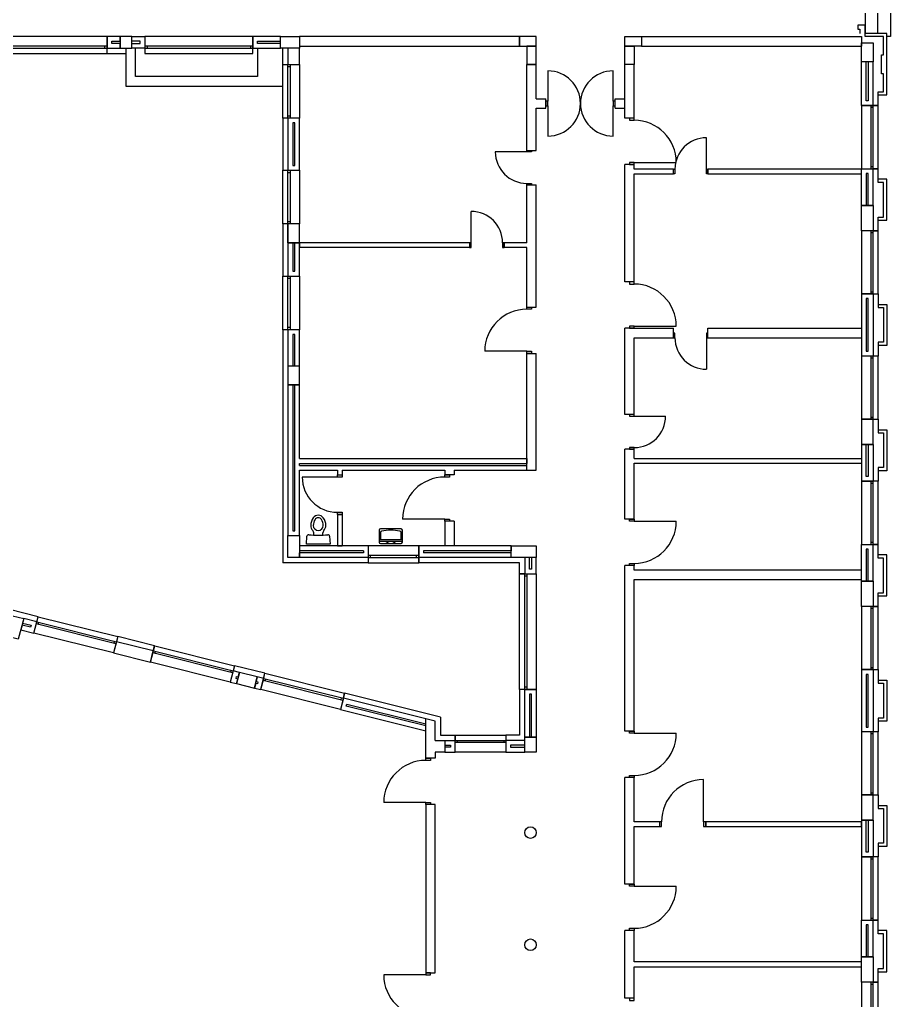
# Model space of a CAD drawing. Header units: millimetres. Extents: x -242071 to 82444, y -53139 to 112036.
# Drawn here: x 25009 to 46027, y -9895 to 13774 of the extents above; entities that cross this region are included whole.
import ezdxf

# ---------------------------------------------------------------- set-up
doc = ezdxf.new("R2010")
doc.units = ezdxf.units.MM
for name, color, linetype in [('Columns_conc_steel_timber', 5, 'Continuous'), ('Fixture_Sanitary', 2, 'Continuous'), ('Open_stairs_and_ramps', 2, 'Continuous'), ('Walls_brick_block_etc', 3, 'Continuous'), ('Windows_and_doors_to_brickwork', 1, 'Continuous')]:
    doc.layers.add(name, color=color, linetype=linetype)

msp = doc.modelspace()

# ---------------------------------------------------------------- linework, layer by layer
at = {"layer": 'Columns_conc_steel_timber', "color": 4, "linetype": 'Continuous'}
for p, q in [((34813.1, -4053.2), (34813.1, -3102.4)), ((35041.7, -3157), (34813.1, -3102.4)), ((35041.7, -3621.4), (35041.7, -3157))]:
    msp.add_line(p, q, dxfattribs=at)
for points in [[(27716, 13085.5), (27716, 13364.9), (27436.6, 13364.9), (27436.6, 13085.5), (27716, 13085.5)], [(31765.1, 13085.5), (31307.9, 13085.5), (31307.9, 13364.9), (31765.1, 13364.9), (31765.1, 13085.5)], [(37073.7, 13136.3), (37480.1, 13136.3), (37480.1, 13364.9), (37073.7, 13364.9), (37073.7, 13136.3)], [(40020.1, 13136.3), (39613.7, 13136.3), (39613.7, 13364.9), (40020.1, 13364.9), (40020.1, 13136.3)], [(31765.1, 12691.8), (31765.1, 13085.5), (31485.7, 13085.5), (31485.7, 12691.8), (31765.1, 12691.8)], [(37251.5, 12691.8), (37480.1, 12691.8), (37480.1, 13136.3), (37251.5, 13136.3), (37251.5, 12691.8)], [(39842.3, 12691.8), (39613.7, 12691.8), (39613.7, 13136.3), (39842.3, 13136.3), (39842.3, 12691.8)], [(45608.1, 13212.5), (45608.1, 12755.3), (45328.7, 12755.3), (45328.7, 13212.5), (45608.1, 13212.5)], [(45608.1, 9288.2), (45608.1, 8678.6), (45328.7, 8678.6), (45328.7, 9288.2), (45608.1, 9288.2)], [(31765.1, 8386.5), (31765.1, 8843.7), (31485.7, 8843.7), (31485.7, 8386.5), (31765.1, 8386.5)], [(31765.1, 4957.5), (31765.1, 5414.7), (31485.7, 5414.7), (31485.7, 4957.5), (31765.1, 4957.5)], [(45608.1, 3522.4), (45608.1, 4132), (45328.7, 4132), (45328.7, 3522.4), (45608.1, 3522.4)], [(31765.1, 791.9), (31485.7, 791.9), (31485.7, 1325.3), (31765.1, 1325.3), (31765.1, 791.9)], [(37480.1, 791.9), (36870.5, 791.9), (36870.5, 1071.3), (37480.1, 1071.3), (37480.1, 791.9)], [(45608.1, 220.4), (45608.1, -389.2), (45328.7, -389.2), (45328.7, 220.4), (45608.1, 220.4)], [(24838.3, -612.2), (25109.4, -679.9), (24976.5, -1181), (24706.5, -1109.4)], [(27345.8, -1238), (27278.2, -1509.1), (28165.4, -1730.5), (28233, -1459.4), (27345.8, -1238)], [(30247.8, -2250.2), (30679.1, -2357.9), (30746.7, -2086.8), (30315.4, -1979.1), (30247.8, -2250.2)], [(37480.1, -3900.8), (37200.7, -3900.8), (37200.7, -3545.2), (37480.1, -3545.2), (37480.1, -3900.8)], [(35041.7, -3621.4), (35270.3, -3621.4), (35270.3, -3900.8), (35041.7, -3900.8), (35041.7, -4053.2), (34813.1, -4053.2)], [(45608.1, -5545.4), (45608.1, -4935.8), (45328.7, -4935.8), (45328.7, -5545.4), (45608.1, -5545.4)], [(45608.1, -8847.4), (45608.1, -9457), (45328.7, -9457), (45328.7, -8847.4), (45608.1, -8847.4)]]:
    msp.add_lwpolyline(points, dxfattribs=at)
for centre in [(37340.4, -5846), (37340.4, -8553.2)]:
    msp.add_circle(centre, 139.7, dxfattribs=at)
at = {"layer": 'Fixture_Sanitary', "color": 1, "linetype": 'Continuous'}
for p, q in [((33687.8, 1451.7), (33687.8, 1164.3)), ((34214.8, 1484.7), (33720.7, 1484.7)), ((34247.8, 1164.3), (34247.8, 1451.7)), ((31933, 1112.6), (31945.3, 1306.1)), ((32108, 1335.1), (32108, 1386)), ((32328, 1335.1), (32328, 1386)), ((33687.8, 1230.2), (34247.8, 1230.2)), ((33720.7, 1398.5), (33720.7, 1230.2)), ((34214.8, 1230.2), (34214.8, 1398.5)), ((34247.8, 1180.8), (33687.8, 1180.8)), ((33720.7, 1131.4), (34214.8, 1131.4))]:
    msp.add_line(p, q, dxfattribs=at)
msp.add_lwpolyline([(32490.6, 1306.1), (32503, 1112.6), (31933, 1112.6)], dxfattribs=at)
for centre, radius, start, end in [((32344.6, 1567.1), 309.2, 143.37397, 180), ((32218, 1661.3), 151.3, 90, 143.37431), ((32354.7, 1567.1), 257.7, 146.67038, 180), ((32218, 1657.1), 94.1, 90, 146.66929), ((32218, 1661.3), 151.3, 36.62624, 90), ((32218, 1657.1), 94.1, 33.33071, 90), ((32081.2, 1567.1), 257.7, 0, 33.32962), ((32091.3, 1567.1), 309.2, 0, 36.6263), ((32218, 1567.1), 182.5, 180, 223.63), ((32028, 1386), 80, 0, 43.62874), ((32218, 1567.1), 121, 180, 0), ((32408, 1386), 80, 136.37126, 180), ((32218, 1567.1), 182.5, 316.36947, 0), ((33720.7, 1451.7), 32.9, 90, 180), ((33753.7, 1398.5), 32.9, 100.83733, 180), ((33967.8, 280.5), 1171.3, 79.15807, 100.84193), ((34181.9, 1398.5), 32.9, 0, 79.1585), ((34214.8, 1451.7), 32.9, 0, 90), ((31985.2, 1303.6), 40, 84.61039, 176.34666), ((32218, 3770.1), 2437.5, 264.60984, 275.39016), ((32450.7, 1303.6), 40, 3.65356, 95.38961), ((33720.7, 1164.3), 32.9, 180, 270), ((33967.8, 1290.6), 159.2, 223.6027, 316.3967), ((34214.8, 1164.3), 32.9, 270, 0)]:
    msp.add_arc(centre, radius, start, end, dxfattribs=at)
at = {"layer": 'Open_stairs_and_ramps', "color": 2, "linetype": 'Continuous'}
msp.add_lwpolyline([(45417.6, 15422.3), (45417.6, 15727.1), (46027.2, 15727.1), (46027.2, 13364.9), (45938.3, 13364.9), (45938.3, 13441.1), (45722.4, 13441.1), (45722.4, 15422.3), (45417.6, 15422.3), (45417.6, 13441.1)], dxfattribs=at)
at = {"layer": 'Walls_brick_block_etc', "color": 3, "linetype": 'Continuous'}
for p, q in [((31765.1, 13364.9), (31765.1, 13136.3)), ((37073.7, 13364.9), (31765.1, 13364.9)), ((37073.7, 13136.3), (37073.7, 13364.9)), ((40020.1, 13364.9), (40020.1, 13136.3)), ((40020.1, 13364.9), (45328.7, 13364.9)), ((45328.7, 13364.9), (45328.7, 13136.3)), ((45938.3, 13441.1), (45417.6, 13441.1)), ((45862.1, 13364.9), (45417.6, 13364.9)), ((45862.1, 12926.8), (45862.1, 13364.9)), ((45938.3, 11955.2), (45938.3, 13441.1)), ((31765.1, 13136.3), (37073.7, 13136.3)), ((40020.1, 13136.3), (45328.7, 13136.3)), ((45811.3, 12926.8), (45862.1, 12926.8)), ((45811.3, 12469.6), (45811.3, 12926.8)), ((37480.1, 12691.8), (37251.5, 12691.8)), ((37251.5, 10616.5), (37251.5, 12691.8)), ((37480.1, 11864.9), (37480.1, 12691.8)), ((39842.3, 12691.8), (39613.7, 12691.8)), ((39613.7, 11396.4), (39613.7, 12691.8)), ((39842.3, 11396.4), (39842.3, 12691.8)), ((45608.1, 12755.3), (45328.7, 12755.3)), ((45328.7, 11701.2), (45328.7, 12755.3)), ((45443, 11815.5), (45443, 12755.3)), ((45493.8, 12755.3), (45493.8, 11815.5)), ((45608.1, 11701.2), (45608.1, 12755.3)), ((45862.1, 12469.6), (45811.3, 12469.6)), ((45862.1, 12031.4), (45862.1, 12469.6)), ((37480.1, 11864.9), (37708.7, 11864.9)), ((37708.7, 11636.3), (37708.7, 11864.9)), ((39385.1, 11636.3), (39385.1, 11864.9)), ((39385.1, 11864.9), (39613.7, 11864.9)), ((45735.1, 12031.4), (45862.1, 12031.4)), ((45735.1, 11701.2), (45735.1, 12031.4)), ((45735.1, 11955.2), (45938.3, 11955.2)), ((37480.1, 10616.5), (37480.1, 11636.3)), ((37480.1, 11636.3), (37708.7, 11636.3)), ((39385.1, 11636.3), (39613.7, 11636.3)), ((45328.7, 11701.2), (45608.1, 11701.2)), ((45493.8, 11815.5), (45443, 11815.5)), ((45608.1, 11701.2), (45735.1, 11701.2)), ((31485.7, 11396.4), (31358.7, 11396.4)), ((31358.7, 11396.4), (31358.7, 10139.1)), ((39842.3, 11396.4), (39613.7, 11396.4)), ((37251.5, 10616.5), (37480.1, 10616.5)), ((39613.7, 7442.2), (39613.7, 10278.8)), ((39842.3, 10278.8), (39613.7, 10278.8)), ((39842.3, 10164.5), (39842.3, 10278.8)), ((31358.7, 10139.1), (31485.7, 10139.1)), ((40792.3, 10164.5), (39842.3, 10164.5)), ((39842.3, 7442.2), (39842.3, 10050.2)), ((39842.3, 10050.2), (40792.3, 10050.2)), ((40792.3, 10050.2), (40792.3, 10164.5)), ((45328.7, 10164.5), (41622.3, 10164.5)), ((41622.3, 10050.2), (41622.3, 10164.5)), ((41622.3, 10050.2), (45328.7, 10050.2)), ((45328.7, 10177.2), (45608.1, 10177.2)), ((45328.7, 9288.2), (45328.7, 10177.2)), ((45328.7, 10050.2), (45328.7, 10164.5)), ((45608.1, 9288.2), (45608.1, 10177.2)), ((37251.5, 8386.5), (37251.5, 9786.5)), ((37251.5, 9786.5), (37480.1, 9786.5)), ((37480.1, 6837.1), (37480.1, 9786.5)), ((45608.1, 9288.2), (45328.7, 9288.2)), ((31485.7, 8843.7), (31358.7, 8843.7)), ((31358.7, 8843.7), (31358.7, 7586.4)), ((31485.7, 8386.5), (31485.7, 8843.7)), ((31765.1, 8386.5), (31765.1, 8271.5)), ((35871.5, 8386.5), (31765.1, 8386.5)), ((35871.5, 8386.5), (35871.5, 8271.5)), ((37251.5, 8386.5), (36701.5, 8386.5)), ((36701.5, 8386.5), (36701.5, 8271.5)), ((35871.5, 8271.5), (31765.1, 8271.5)), ((37251.5, 8271.5), (36701.5, 8271.5)), ((37251.5, 6837.1), (37251.5, 8271.5)), ((31358.7, 7586.4), (31485.7, 7586.4)), ((39842.3, 7442.2), (39613.7, 7442.2)), ((45608.1, 7154.6), (45328.7, 7154.6)), ((45328.7, 7154.6), (45328.7, 5656)), ((45608.1, 7154.6), (45608.1, 5656)), ((45608.1, 7154.6), (45735.1, 7154.6)), ((45735.1, 7154.6), (45735.1, 6824.4)), ((45493.8, 7040.3), (45443, 7040.3)), ((45443, 7040.3), (45443, 5770.3)), ((45493.8, 5770.3), (45493.8, 7040.3)), ((45735.1, 6900.6), (45938.3, 6900.6)), ((45938.3, 6900.6), (45938.3, 5910)), ((37251.5, 6837.1), (37480.1, 6837.1)), ((45735.1, 6824.4), (45862.1, 6824.4)), ((45862.1, 6824.4), (45862.1, 5986.2)), ((31485.7, 6291), (31358.7, 6291)), ((31358.7, 6291), (31358.7, 664.9)), ((31600, 6176.7), (31600, 5414.7)), ((31650.8, 6176.7), (31600, 6176.7)), ((31650.8, 5414.7), (31650.8, 6176.7)), ((31765.1, 5414.7), (31765.1, 6291)), ((39842.3, 6324.6), (39613.7, 6324.6)), ((39613.7, 4241), (39613.7, 6324.6)), ((39842.3, 6324.6), (40792.3, 6324.6)), ((40792.3, 6096), (40792.3, 6324.6)), ((41622.3, 6096), (41622.3, 6324.6)), ((41622.3, 6324.6), (45328.7, 6324.6)), ((45328.7, 6324.6), (45328.7, 6096)), ((39842.3, 6096), (40792.3, 6096)), ((39842.3, 4241), (39842.3, 6096)), ((41622.3, 6096), (45328.7, 6096)), ((45735.1, 5986.2), (45735.1, 5656)), ((45862.1, 5986.2), (45735.1, 5986.2)), ((37251.5, 2900.1), (37251.5, 5719.5)), ((37251.5, 5719.5), (37480.1, 5719.5)), ((37480.1, 2900.1), (37480.1, 5719.5)), ((45443, 5770.3), (45493.8, 5770.3)), ((45938.3, 5910), (45735.1, 5910)), ((45608.1, 5656), (45328.7, 5656)), ((45735.1, 5656), (45608.1, 5656)), ((31765.1, 5414.7), (31485.7, 5414.7)), ((31765.1, 4957.5), (31485.7, 4957.5)), ((31600, 4957.5), (31600, 1439.6)), ((31650.8, 1439.6), (31650.8, 4957.5)), ((31765.1, 3179.5), (31765.1, 4957.5)), ((39842.3, 4241), (39613.7, 4241)), ((39842.3, 3411), (39613.7, 3411)), ((39613.7, 1719), (39613.7, 3411)), ((39842.3, 3181), (39842.3, 3411)), ((45328.7, 3522.4), (45328.7, 2633.4)), ((45608.1, 3522.4), (45328.7, 3522.4)), ((45608.1, 3522.4), (45608.1, 2633.4)), ((31765.1, 3179.5), (37251.5, 3179.5)), ((37251.5, 3179.5), (37251.5, 3065.2)), ((39842.3, 3181), (45328.7, 3181)), ((45328.7, 3181), (45328.7, 3066.7)), ((31765.1, 3014.4), (31765.1, 3065.2)), ((31765.1, 3065.2), (37251.5, 3065.2)), ((31765.1, 3014.4), (37251.5, 3014.4)), ((31765.1, 2900.1), (32679.5, 2900.1)), ((31765.1, 1325.3), (31765.1, 2900.1)), ((32679.5, 2900.1), (32679.5, 2785.8)), ((32793.8, 2900.1), (32793.8, 2785.8)), ((32793.8, 2900.1), (35270.3, 2900.1)), ((35270.3, 2900.1), (35270.3, 2785.8)), ((35498.9, 2900.1), (37480.1, 2900.1)), ((35498.9, 2900.1), (35498.9, 2785.8)), ((37251.5, 2900.1), (37251.5, 3014.4)), ((39842.3, 1719), (39842.3, 3066.7)), ((39842.3, 3066.7), (45328.7, 3066.7)), ((32679.5, 2785.8), (32793.8, 2785.8)), ((35498.9, 2785.8), (35270.3, 2785.8)), ((45328.7, 2633.4), (45608.1, 2633.4)), ((32679.5, 1833.3), (32793.8, 1833.3)), ((32679.5, 1833.3), (32679.5, 1071.3)), ((32793.8, 1833.3), (32793.8, 1071.3)), ((35270.3, 1668.2), (35270.3, 1071.3)), ((35498.9, 1668.2), (35270.3, 1668.2)), ((35498.9, 1668.2), (35498.9, 1071.3)), ((39842.3, 1719), (39613.7, 1719)), ((31600, 1439.6), (31650.8, 1439.6)), ((33422.5, 1071.3), (31765.1, 1071.3)), ((31765.1, 1071.3), (31765.1, 957)), ((33308.2, 957), (31765.1, 957)), ((32679.5, 1071.3), (32793.8, 1071.3)), ((33308.2, 957), (33308.2, 906.2)), ((33422.5, 1071.3), (33422.5, 664.9)), ((34641.7, 1071.3), (34641.7, 664.9)), ((36870.5, 1071.3), (34641.7, 1071.3)), ((34756, 957), (34756, 906.2)), ((36870.5, 957), (34756, 957)), ((35498.9, 1071.3), (35270.3, 1071.3)), ((36870.5, 1071.3), (36870.5, 957)), ((45328.7, 1109.4), (45608.1, 1109.4)), ((45328.7, 220.4), (45328.7, 1109.4)), ((45608.1, 220.4), (45608.1, 1109.4)), ((31765.1, 791.9), (31765.1, 906.2)), ((33308.2, 906.2), (31765.1, 906.2)), ((33422.5, 791.9), (31765.1, 791.9)), ((36870.5, 791.9), (34641.7, 791.9)), ((36870.5, 906.2), (34756, 906.2)), ((36870.5, 791.9), (36870.5, 906.2)), ((33422.5, 664.9), (31358.7, 664.9)), ((37073.7, 664.9), (34641.7, 664.9)), ((37073.7, 398.2), (37073.7, 664.9)), ((39613.7, -3399.1), (39613.7, 601.4)), ((39842.3, 601.4), (39613.7, 601.4)), ((39842.3, 487.1), (39842.3, 601.4)), ((37200.7, 398.2), (37073.7, 398.2)), ((39842.3, 258.5), (45328.7, 258.5)), ((39842.3, -3399.1), (39842.3, 258.5)), ((45608.1, 220.4), (45328.7, 220.4)), ((45608.1, -1913.2), (45328.7, -1913.2)), ((45328.7, -1913.2), (45328.7, -3411.8)), ((45493.8, -2027.5), (45443, -2027.5)), ((45443, -2027.5), (45443, -3297.5)), ((45493.8, -3297.5), (45493.8, -2027.5)), ((45608.1, -1913.2), (45735.1, -1913.2)), ((45608.1, -1913.2), (45608.1, -3411.8)), ((45735.1, -1913.2), (45735.1, -2243.4)), ((45735.1, -2167.2), (45938.3, -2167.2)), ((45735.1, -2243.4), (45862.1, -2243.4)), ((45862.1, -2243.4), (45862.1, -3081.6)), ((45938.3, -2167.2), (45938.3, -3157.8)), ((32823, -2604.9), (32853.7, -2481.7)), ((35168.7, -3059.5), (32853.7, -2481.7)), ((37073.7, -2389.5), (37073.7, -3494.4)), ((37200.7, -2389.5), (37073.7, -2389.5)), ((35168.7, -3059.5), (35168.7, -3494.4)), ((45443, -3297.5), (45493.8, -3297.5)), ((45735.1, -3081.6), (45735.1, -3411.8)), ((45862.1, -3081.6), (45735.1, -3081.6)), ((45938.3, -3157.8), (45735.1, -3157.8)), ((35168.7, -3494.4), (35524.3, -3494.4)), ((35524.3, -3494.4), (35524.3, -3621.4)), ((36743.5, -3494.4), (36743.5, -3621.4)), ((37073.7, -3494.4), (36743.5, -3494.4)), ((39842.3, -3399.1), (39613.7, -3399.1)), ((45608.1, -3411.8), (45328.7, -3411.8)), ((45735.1, -3411.8), (45608.1, -3411.8)), ((35270.3, -3621.4), (35270.3, -3735.7)), ((35270.3, -3621.4), (35524.3, -3621.4)), ((35270.3, -3786.5), (35270.3, -3900.8)), ((35524.3, -3900.8), (35524.3, -3621.4)), ((35270.3, -3900.8), (35524.3, -3900.8)), ((39842.3, -4516.7), (39613.7, -4516.7)), ((39613.7, -7088.5), (39613.7, -4516.7)), ((39842.3, -5583.5), (39842.3, -4516.7)), ((40451.9, -5583.5), (39842.3, -5583.5)), ((40451.9, -5583.5), (40451.9, -5697.8)), ((41569.5, -5583.5), (41569.5, -5697.8)), ((45328.7, -5583.5), (41569.5, -5583.5)), ((45608.1, -5545.4), (45328.7, -5545.4)), ((45328.7, -5545.4), (45328.7, -6434.4)), ((45328.7, -5697.8), (45328.7, -5583.5)), ((45608.1, -5545.4), (45608.1, -6434.4)), ((39842.3, -7088.5), (39842.3, -5697.8)), ((39842.3, -5697.8), (40451.9, -5697.8)), ((41569.5, -5697.8), (45328.7, -5697.8)), ((45328.7, -6434.4), (45608.1, -6434.4)), ((39842.3, -7088.5), (39613.7, -7088.5)), ((45328.7, -8847.4), (45328.7, -7958.4)), ((45328.7, -7958.4), (45608.1, -7958.4)), ((45608.1, -8847.4), (45608.1, -7958.4)), ((39613.7, -9844.4), (39613.7, -8206.1)), ((39842.3, -8206.1), (39613.7, -8206.1)), ((39842.3, -8968.1), (39842.3, -8206.1)), ((45608.1, -8847.4), (45328.7, -8847.4)), ((39842.3, -9844.4), (39842.3, -9082.4)), ((39842.3, -9082.4), (45328.7, -9082.4)), ((39842.3, -9844.4), (39613.7, -9844.4))]:
    msp.add_line(p, q, dxfattribs=at)
for points in [[(45417.6, 13364.9), (45417.6, 13644.3), (45239.8, 13644.3), (45239.8, 13593.5)], [(45239.8, 13593.5), (45239.8, 13542.7), (45290.6, 13542.7), (45290.6, 13441.1)], [(27436.6, 13364.9), (27119.1, 13364.9), (27119.1, 13085.5), (27436.6, 13085.5), (27436.6, 13199.8), (27233.4, 13199.8), (27233.4, 13250.6), (27436.6, 13250.6), (27436.6, 13364.9)], [(27716, 13364.9), (28033.5, 13364.9), (28033.5, 13085.5), (27716, 13085.5), (27716, 13199.8), (27919.2, 13199.8), (27919.2, 13250.6), (27716, 13250.6), (27716, 13364.9)], [(31307.9, 13364.9), (30637, 13364.9), (30637, 13085.5), (31307.9, 13085.5), (31307.9, 13199.8), (30751.3, 13199.8), (30751.3, 13250.6), (31307.9, 13250.6), (31307.9, 13364.9)], [(27576.3, 13085.5), (27576.3, 12171.1), (31358.7, 12171.1), (31358.7, 13085.5)], [(30751.3, 13085.5), (30751.3, 12399.7), (27804.9, 12399.7), (27804.9, 13085.5)], [(12257.4, -531.9), (10035.3, 10901.1), (12750.5, 10901.1), (13419.5, 7458.8), (17428.9, 7458.8), (17357.2, 7827.7), (23921.9, 7827.7), (23921.9, 12958.5), (27576.3, 12958.5)], [(31765.1, 10139.1), (31765.1, 11396.4), (31485.7, 11396.4), (31485.7, 10139.1), (31765.1, 10139.1)], [(31650.8, 10253.4), (31650.8, 11282.1), (31600, 11282.1), (31600, 10253.4), (31650.8, 10253.4)], [(45493.8, 9288.2), (45493.8, 10062.9), (45443, 10062.9), (45443, 9288.2)], [(45608.1, 8678.6), (45735.1, 8678.6), (45735.1, 9008.8), (45862.1, 9008.8), (45862.1, 9847), (45735.1, 9847), (45735.1, 10177.2), (45608.1, 10177.2)], [(45735.1, 8932.6), (45938.3, 8932.6), (45938.3, 9923.2), (45735.1, 9923.2)], [(31765.1, 7586.4), (31765.1, 8386.5), (31485.7, 8386.5), (31485.7, 7586.4), (31765.1, 7586.4)], [(31650.8, 7700.7), (31650.8, 8386.5), (31600, 8386.5), (31600, 7700.7), (31650.8, 7700.7)], [(31765.1, 6291), (31485.7, 6291), (31485.7, 1325.3), (31765.1, 1325.3)], [(45608.1, 4132), (45735.1, 4132), (45735.1, 3801.8), (45862.1, 3801.8), (45862.1, 2963.6), (45735.1, 2963.6), (45735.1, 2633.4), (45608.1, 2633.4)], [(45735.1, 3878), (45938.3, 3878), (45938.3, 2887.4), (45735.1, 2887.4)], [(45493.8, 3522.4), (45493.8, 2747.7), (45443, 2747.7), (45443, 3522.4)], [(45493.8, 220.4), (45493.8, 995.1), (45443, 995.1), (45443, 220.4)], [(45608.1, -389.2), (45735.1, -389.2), (45735.1, -59), (45862.1, -59), (45862.1, 779.2), (45735.1, 779.2), (45735.1, 1109.4), (45608.1, 1109.4)], [(37480.1, 398.2), (37480.1, 791.9), (37200.7, 791.9), (37200.7, 398.2), (37480.1, 398.2)], [(37365.8, 791.9), (37365.8, 512.5), (37315, 512.5), (37315, 791.9)], [(45735.1, -135.2), (45938.3, -135.2), (45938.3, 855.4), (45735.1, 855.4)], [(45328.7, 258.5), (45328.7, 487.1), (39842.3, 487.1)], [(25423.6, -758.3), (25454.3, -635.1), (24765.7, -463.2)], [(25037.8, -950), (25355.9, -1029.4), (25423.6, -758.3), (25109.4, -679.9), (25080.1, -790.4), (25285, -841.5), (25272.7, -890.8), (25067.1, -839.5), (25037.8, -950)], [(28233, -1459.4), (28263.8, -1336.2), (27376.6, -1114.8), (27345.8, -1238)], [(30900.7, -2125.2), (30931.5, -2002), (30192.2, -1817.5), (30161.4, -1940.7)], [(30093.8, -2211.8), (30247.8, -2250.2), (30275.5, -2139.3), (30232.3, -2128.6), (30244.6, -2079.3), (30287.8, -2090), (30315.4, -1979.1), (30161.4, -1940.7), (30093.8, -2211.8)], [(30679.1, -2357.9), (30833.1, -2396.3), (30900.7, -2125.2), (30746.7, -2086.8), (30719, -2197.7), (30762.2, -2208.4), (30749.9, -2257.7), (30706.7, -2247), (30679.1, -2357.9)], [(37480.1, -2389.5), (37480.1, -3545.2), (37200.7, -3545.2), (37200.7, -2389.5), (37480.1, -2389.5)], [(37365.8, -3545.2), (37365.8, -2503.8), (37315, -2503.8), (37315, -3545.2)], [(32755.3, -2876), (34813.1, -3389.6), (34813.1, -3272), (32893.9, -2792.8), (32906.2, -2743.5), (34813.1, -3219.8), (34813.1, -3101.6), (32823, -2604.9), (32755.3, -2876)], [(35270.3, -3735.7), (35410, -3735.7), (35410, -3786.5), (35270.3, -3786.5)], [(37200.7, -3900.8), (37200.7, -3621.4), (36743.5, -3621.4), (36743.5, -3900.8), (37200.7, -3900.8)], [(37200.7, -3735.7), (36857.8, -3735.7), (36857.8, -3786.5), (37200.7, -3786.5)], [(45608.1, -4935.8), (45735.1, -4935.8), (45735.1, -5266), (45862.1, -5266), (45862.1, -6104.2), (45735.1, -6104.2), (45735.1, -6434.4), (45608.1, -6434.4)], [(35041.7, -9228.4), (35041.7, -5170.8), (34813.1, -5170.8), (34813.1, -9228.4), (35041.7, -9228.4)], [(45735.1, -5189.8), (45938.3, -5189.8), (45938.3, -6180.4), (45735.1, -6180.4)], [(45493.8, -5545.4), (45493.8, -6320.1), (45443, -6320.1), (45443, -5545.4)], [(45608.1, -9457), (45735.1, -9457), (45735.1, -9126.8), (45862.1, -9126.8), (45862.1, -8288.6), (45735.1, -8288.6), (45735.1, -7958.4), (45608.1, -7958.4)], [(45493.8, -8847.4), (45493.8, -8072.7), (45443, -8072.7), (45443, -8847.4)], [(45735.1, -9203), (45938.3, -9203), (45938.3, -8212.4), (45735.1, -8212.4)], [(45328.7, -9082.4), (45328.7, -8968.1), (39842.3, -8968.1)]]:
    msp.add_lwpolyline(points, dxfattribs=at)
msp.add_arc((-2550.3, 31169.6), 56131.7, 329.74466, 329.75016, dxfattribs=at)
at = {"layer": 'Windows_and_doors_to_brickwork', "color": 1, "linetype": 'Continuous'}
for p, q in [((27119.1, 13136.3), (24515.6, 13136.3)), ((24515.6, 13085.5), (27119.1, 13085.5)), ((27068.3, 13085.5), (27068.3, 13136.3)), ((30637, 13136.3), (28033.5, 13136.3)), ((28033.5, 13085.5), (30637, 13085.5)), ((28084.3, 13136.3), (28084.3, 13085.5)), ((30586.2, 13085.5), (30586.2, 13136.3)), ((31485.7, 11396.4), (31485.7, 12691.8)), ((31485.7, 12641), (31536.5, 12641)), ((31536.5, 12691.8), (31536.5, 11396.4)), ((45557.3, 11701.2), (45557.3, 10177.2)), ((45608.1, 11650.4), (45557.3, 11650.4)), ((45608.1, 10177.2), (45608.1, 11701.2)), ((31536.5, 11447.2), (31485.7, 11447.2)), ((45557.3, 10228), (45608.1, 10228)), ((31485.7, 8843.7), (31485.7, 10139.1)), ((31485.7, 10088.3), (31536.5, 10088.3)), ((31536.5, 10139.1), (31536.5, 8843.7)), ((31536.5, 8894.5), (31485.7, 8894.5)), ((45557.3, 8678.6), (45557.3, 7154.6)), ((45608.1, 8627.8), (45557.3, 8627.8)), ((45608.1, 7154.6), (45608.1, 8678.6)), ((31485.7, 6291), (31485.7, 7586.4)), ((31536.5, 7586.4), (31536.5, 6291)), ((31485.7, 7535.6), (31536.5, 7535.6)), ((45557.3, 7205.4), (45608.1, 7205.4)), ((31536.5, 6341.8), (31485.7, 6341.8)), ((45557.3, 5656), (45557.3, 4132)), ((45608.1, 5605.2), (45557.3, 5605.2)), ((45608.1, 4132), (45608.1, 5656)), ((45557.3, 4182.8), (45608.1, 4182.8)), ((45557.3, 2633.4), (45557.3, 1109.4)), ((45608.1, 1109.4), (45608.1, 2633.4)), ((45608.1, 2582.6), (45557.3, 2582.6)), ((45557.3, 1160.2), (45608.1, 1160.2)), ((34641.7, 842.7), (33422.5, 842.7)), ((33422.5, 791.9), (34641.7, 791.9)), ((33473.3, 842.7), (33473.3, 791.9)), ((34590.9, 791.9), (34590.9, 842.7)), ((37200.7, -2389.5), (37200.7, 398.2)), ((37200.7, 347.4), (37251.5, 347.4)), ((37251.5, 398.2), (37251.5, -2389.5)), ((45557.3, -389.2), (45557.3, -1913.2)), ((45608.1, -440), (45557.3, -440)), ((45608.1, -1913.2), (45608.1, -389.2)), ((27333.5, -1287.3), (25411.3, -807.6)), ((25423.6, -758.3), (27345.8, -1238)), ((25460.6, -819.9), (25472.9, -770.6)), ((27296.5, -1225.7), (27284.2, -1275)), ((30149.1, -1990), (28226.9, -1510.3)), ((28239.2, -1461), (30161.4, -1940.7)), ((28276.2, -1522.6), (28288.5, -1473.3)), ((45557.3, -1862.4), (45608.1, -1862.4)), ((30112.1, -1928.4), (30099.8, -1977.7)), ((30900.7, -2125.2), (32823, -2604.9)), ((32810.7, -2654.2), (30888.4, -2174.5)), ((30937.7, -2186.8), (30950, -2137.5)), ((37251.5, -2338.7), (37200.7, -2338.7)), ((32773.7, -2592.6), (32761.4, -2641.9)), ((45557.3, -3411.8), (45557.3, -4935.8)), ((45608.1, -3462.6), (45557.3, -3462.6)), ((45608.1, -4935.8), (45608.1, -3411.8)), ((35524.3, -3621.4), (36743.5, -3621.4)), ((36743.5, -3672.2), (35524.3, -3672.2)), ((35575.1, -3672.2), (35575.1, -3621.4)), ((36692.7, -3621.4), (36692.7, -3672.2)), ((45557.3, -4885), (45608.1, -4885)), ((45557.3, -6434.4), (45557.3, -7958.4)), ((45608.1, -6485.2), (45557.3, -6485.2)), ((45608.1, -7958.4), (45608.1, -6434.4)), ((45557.3, -7907.6), (45608.1, -7907.6)), ((45557.3, -9457), (45557.3, -10981)), ((45608.1, -10981), (45608.1, -9457)), ((45608.1, -9507.8), (45557.3, -9507.8))]:
    msp.add_line(p, q, dxfattribs=at)
at = {"layer": 'Windows_and_doors_to_brickwork', "color": 2, "linetype": 'Continuous'}
for p, q in [((37759.5, 12538), (37759.5, 11807.7)), ((39334.3, 11807.7), (39334.3, 12538)), ((37759.5, 11693.4), (37759.5, 10963.2)), ((39334.3, 10963.2), (39334.3, 11693.4)), ((41587.3, 10164.5), (41587.3, 10924.5)), ((37251.5, 10581.5), (36491.5, 10581.5)), ((39842.3, 10329.6), (40858.3, 10329.6)), ((35906.5, 8386.5), (35906.5, 9146.5)), ((39842.3, 6375.4), (40858.3, 6375.4)), ((41587.3, 6096), (41587.3, 5336)), ((37251.5, 5770.3), (36235.5, 5770.3)), ((39842.3, 4206), (40602.3, 4206)), ((32679.5, 2735), (31828.6, 2735)), ((35270.3, 1719), (34254.3, 1719)), ((39842.3, 1668.2), (40858.3, 1668.2)), ((39842.3, -3449.9), (40858.3, -3449.9)), ((41518.7, -5583.5), (41518.7, -4567.5)), ((34813.1, -5120), (33797.1, -5120)), ((39842.3, -7139.3), (40858.3, -7139.3)), ((34813.1, -9279.2), (33797.1, -9279.2))]:
    msp.add_line(p, q, dxfattribs=at)
at = {"layer": 'Windows_and_doors_to_brickwork', "color": 1, "linetype": 'Continuous'}
for points in [[(27119.1, 12958.5), (27119.1, 13364.9), (24515.6, 13364.9), (24515.6, 12958.5), (27119.1, 12958.5)], [(30637, 12958.5), (30637, 13364.9), (28033.5, 13364.9), (28033.5, 12958.5), (30637, 12958.5)], [(31358.7, 12691.8), (31765.1, 12691.8), (31765.1, 11396.4), (31358.7, 11396.4), (31358.7, 12691.8)], [(45735.1, 11701.2), (45328.7, 11701.2), (45328.7, 10177.2), (45735.1, 10177.2), (45735.1, 11701.2)], [(31358.7, 10139.1), (31765.1, 10139.1), (31765.1, 8843.7), (31358.7, 8843.7), (31358.7, 10139.1)], [(45735.1, 8678.6), (45328.7, 8678.6), (45328.7, 7154.6), (45735.1, 7154.6), (45735.1, 8678.6)], [(31358.7, 7586.4), (31765.1, 7586.4), (31765.1, 6291), (31358.7, 6291), (31358.7, 7586.4)], [(45735.1, 5656), (45328.7, 5656), (45328.7, 4132), (45735.1, 4132), (45735.1, 5656)], [(45735.1, 2633.4), (45328.7, 2633.4), (45328.7, 1109.4), (45735.1, 1109.4), (45735.1, 2633.4)], [(34641.7, 664.9), (34641.7, 1071.3), (33422.5, 1071.3), (33422.5, 664.9), (34641.7, 664.9)], [(37073.7, 398.2), (37480.1, 398.2), (37480.1, -2389.5), (37073.7, -2389.5), (37073.7, 398.2)], [(45735.1, -389.2), (45328.7, -389.2), (45328.7, -1913.2), (45735.1, -1913.2), (45735.1, -389.2)], [(27376.6, -1114.8), (27278.2, -1509.1), (25355.9, -1029.4), (25454.3, -635.1), (27376.6, -1114.8)], [(30192.2, -1817.5), (30093.8, -2211.8), (28171.5, -1732.1), (28269.9, -1337.8), (30192.2, -1817.5)], [(32853.7, -2481.7), (32755.3, -2876), (30833.1, -2396.3), (30931.5, -2002), (32853.7, -2481.7)], [(36743.5, -3494.4), (36743.5, -3900.8), (35524.3, -3900.8), (35524.3, -3494.4), (36743.5, -3494.4)], [(45735.1, -3411.8), (45328.7, -3411.8), (45328.7, -4935.8), (45735.1, -4935.8), (45735.1, -3411.8)], [(45735.1, -6434.4), (45328.7, -6434.4), (45328.7, -7958.4), (45735.1, -7958.4), (45735.1, -6434.4)], [(45735.1, -9457), (45328.7, -9457), (45328.7, -10981), (45735.1, -10981), (45735.1, -9457)]]:
    msp.add_lwpolyline(points, dxfattribs=at)
at = {"layer": 'Windows_and_doors_to_brickwork', "color": 2, "linetype": 'Continuous'}
for points in [[(37759.5, 11693.4), (37759.5, 11807.7), (37708.7, 11807.7), (37708.7, 11693.4), (37759.5, 11693.4)], [(39385.1, 11693.4), (39385.1, 11807.7), (39334.3, 11807.7), (39334.3, 11693.4), (39385.1, 11693.4)], [(39842.3, 11345.6), (39842.3, 11396.4), (39728, 11396.4), (39728, 11345.6), (39842.3, 11345.6)], [(37251.5, 10616.5), (37366.5, 10616.5), (37366.5, 10581.5), (37251.5, 10581.5), (37251.5, 10616.5)], [(39842.3, 10278.8), (39842.3, 10329.6), (39728, 10329.6), (39728, 10278.8), (39842.3, 10278.8)], [(40827.3, 10164.5), (40827.3, 10049.5), (40792.3, 10049.5), (40792.3, 10164.5), (40827.3, 10164.5)], [(41622.3, 10164.5), (41622.3, 10049.5), (41587.3, 10049.5), (41587.3, 10164.5), (41622.3, 10164.5)], [(37251.5, 9821.5), (37366.5, 9821.5), (37366.5, 9786.5), (37251.5, 9786.5), (37251.5, 9821.5)], [(35871.5, 8386.5), (35871.5, 8271.5), (35906.5, 8271.5), (35906.5, 8386.5), (35871.5, 8386.5)], [(36666.5, 8386.5), (36666.5, 8271.5), (36701.5, 8271.5), (36701.5, 8386.5), (36666.5, 8386.5)], [(39842.3, 7391.4), (39842.3, 7442.2), (39728, 7442.2), (39728, 7391.4), (39842.3, 7391.4)], [(37251.5, 6786.3), (37251.5, 6837.1), (37365.8, 6837.1), (37365.8, 6786.3), (37251.5, 6786.3)], [(39842.3, 6324.6), (39842.3, 6375.4), (39728, 6375.4), (39728, 6324.6), (39842.3, 6324.6)], [(40827.3, 6096), (40827.3, 6211), (40792.3, 6211), (40792.3, 6096), (40827.3, 6096)], [(41622.3, 6096), (41622.3, 6211), (41587.3, 6211), (41587.3, 6096), (41622.3, 6096)], [(37251.5, 5719.5), (37251.5, 5770.3), (37365.8, 5770.3), (37365.8, 5719.5), (37251.5, 5719.5)], [(39842.3, 4241), (39727.3, 4241), (39727.3, 4206), (39842.3, 4206), (39842.3, 4241)], [(39842.3, 3446), (39727.3, 3446), (39727.3, 3411), (39842.3, 3411), (39842.3, 3446)], [(32793.8, 2785.8), (32793.8, 2735), (32679.5, 2735), (32679.5, 2785.8), (32793.8, 2785.8)], [(35270.3, 2735), (35270.3, 2785.8), (35384.6, 2785.8), (35384.6, 2735), (35270.3, 2735)], [(32793.8, 1884.1), (32793.8, 1833.3), (32679.5, 1833.3), (32679.5, 1884.1), (32793.8, 1884.1)], [(35270.3, 1668.2), (35270.3, 1719), (35384.6, 1719), (35384.6, 1668.2), (35270.3, 1668.2)], [(39842.3, 1719), (39842.3, 1668.2), (39728, 1668.2), (39728, 1719), (39842.3, 1719)], [(39842.3, 652.2), (39842.3, 601.4), (39728, 601.4), (39728, 652.2), (39842.3, 652.2)], [(39842.3, -3399.1), (39842.3, -3449.9), (39728, -3449.9), (39728, -3399.1), (39842.3, -3399.1)], [(34813.1, -4104), (34813.1, -4053.2), (34927.4, -4053.2), (34927.4, -4104), (34813.1, -4104)], [(39842.3, -4465.9), (39842.3, -4516.7), (39728, -4516.7), (39728, -4465.9), (39842.3, -4465.9)], [(34813.1, -5170.8), (34813.1, -5120), (34927.4, -5120), (34927.4, -5170.8), (34813.1, -5170.8)], [(40502.7, -5583.5), (40451.9, -5583.5), (40451.9, -5697.8), (40502.7, -5697.8), (40502.7, -5583.5)], [(41569.5, -5583.5), (41518.7, -5583.5), (41518.7, -5697.8), (41569.5, -5697.8), (41569.5, -5583.5)], [(39842.3, -7088.5), (39842.3, -7139.3), (39728, -7139.3), (39728, -7088.5), (39842.3, -7088.5)], [(39842.3, -8155.3), (39842.3, -8206.1), (39728, -8206.1), (39728, -8155.3), (39842.3, -8155.3)], [(34813.1, -9228.4), (34813.1, -9279.2), (34927.4, -9279.2), (34927.4, -9228.4), (34813.1, -9228.4)], [(39842.3, -9895.2), (39842.3, -9844.4), (39728, -9844.4), (39728, -9895.2), (39842.3, -9895.2)]]:
    msp.add_lwpolyline(points, dxfattribs=at)
for centre, radius, start, end in [((37759.5, 11750.6), 787.4, 270, 90), ((39334.3, 11750.6), 787.4, 90, 270), ((39842.3, 10329.6), 1016, 0, 90), ((41587.3, 10164.5), 760, 90, 179.99982), ((37251.5, 10581.5), 760, 180, 270), ((35906.5, 8386.5), 760, 0.00018, 90), ((39842.3, 6375.4), 1016, 0, 90), ((37251.5, 5770.3), 1016, 90, 180), ((41587.3, 6096), 760, 180.00018, 270), ((39842.3, 4206), 760, 270, 0), ((32679.5, 2735), 850.9, 180, 270), ((35270.3, 1719), 1016, 90, 180), ((39842.3, 1668.2), 1016, 270, 0), ((39842.3, -3449.9), 1016, 270, 0), ((34813.1, -5120), 1016, 90, 180), ((41518.7, -5583.5), 1016, 90, 180), ((39842.3, -7139.3), 1016, 270, 0), ((34813.1, -9279.2), 1016, 180, 270)]:
    msp.add_arc(centre, radius, start, end, dxfattribs=at)

doc.saveas('drawing.dxf')
